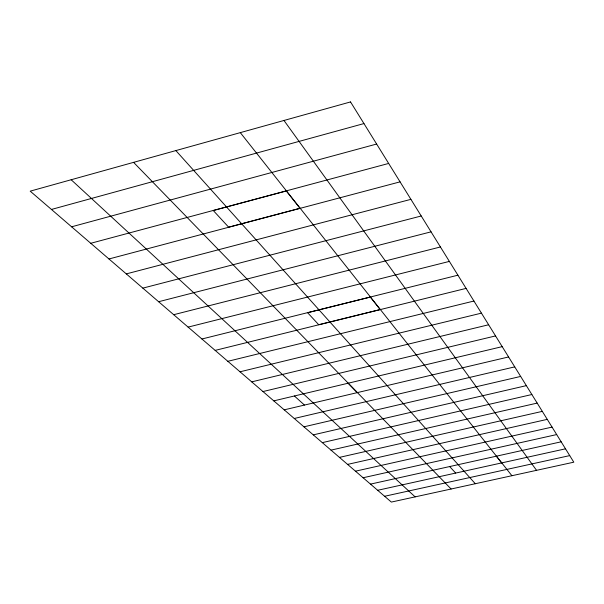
<?xml version="1.0" encoding="UTF-8"?>
<svg xmlns="http://www.w3.org/2000/svg" width="604" height="604" viewBox="0 0 604 604"><rect width="100%" height="100%" fill="white"/><g stroke="black" fill="none" stroke-linecap="round" stroke-linejoin="round"><path stroke-width="0.91" d="M51.453 209.452L363.948 123.571M71.612 226.802L376.639 144.039M90.759 243.291L388.659 163.442M108.969 258.973L400.067 181.857M126.312 273.899L410.909 199.35M142.846 288.131L421.23 215.99M158.625 301.721L431.052 231.845M173.703 314.699L440.422 246.968M188.123 327.111L449.368 261.404M201.925 338.995L457.915 275.197M215.16 350.388L466.099 288.395M227.844 361.305L473.929 301.034M240.022 371.792L481.433 313.144M251.725 381.864L488.636 324.763M262.974 391.551L495.552 335.922M273.793 400.867L502.196 346.643M284.22 409.844L508.583 356.956M294.261 418.489L514.736 366.877M303.94 426.824L520.656 376.435M313.287 434.865L526.363 385.639M322.309 442.634L531.867 394.525M331.022 450.131L537.175 403.094M339.44 457.387L542.309 411.369M347.587 464.401L547.262 419.365M355.469 471.18L552.056 427.096M363.102 477.756L556.684 434.57M370.494 484.121L561.169 441.811M377.659 490.289L565.518 448.817M384.612 496.269L569.723 455.605M294.442 396.013L304.431 405.035M71.166 179.743L415.129 496.873M133.582 162.355L451.105 489.006M348.168 383.261L357.236 392.585M449.686 466.582L455.65 473.038M175.862 150.585L475.303 483.721M240.309 132.631L511.913 475.718M496.36 456.224L501.637 462.891M283.971 120.468L536.541 470.335M350.539 101.925L30.2 191.158L391.347 502.075L573.8 462.188L350.539 101.925M286.296 190.97L213.287 210.539L228.652 227.179L300.007 208.282L286.296 190.97M370.335 297.085L307.625 312.713L318.731 324.741L380.21 309.55L370.335 297.085"/></g></svg>
